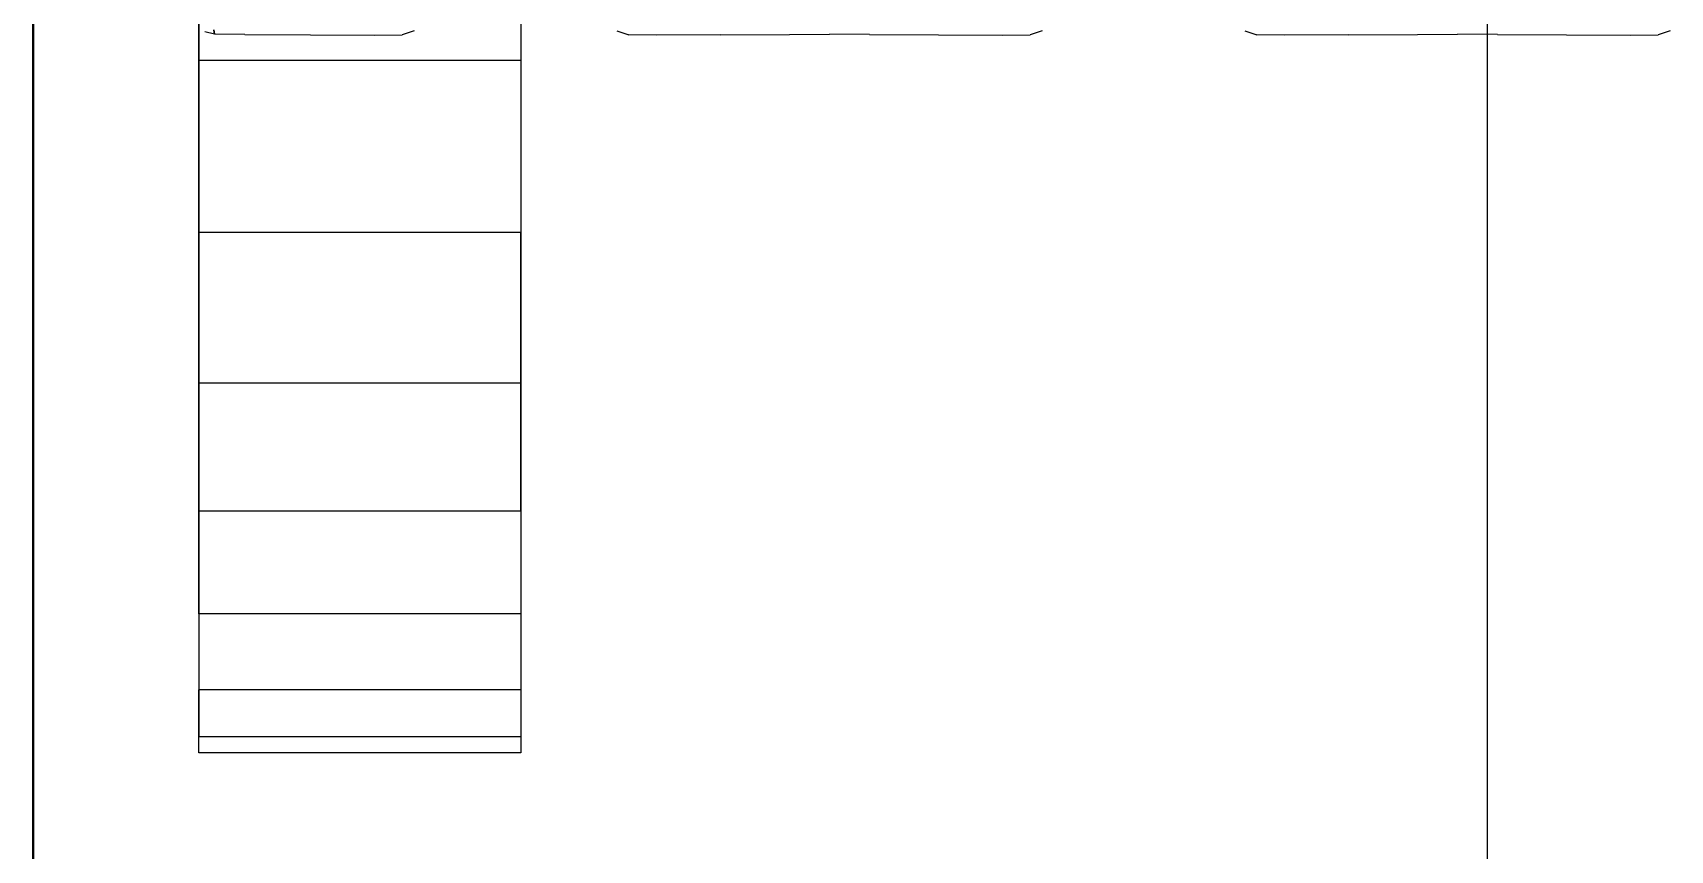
# Model space of a CAD drawing. Extents: x 11992 to 29481, y -6727 to 6811.
# Drawn here: x 12599.61 to 12625.03, y 1247.09 to 1259.78 of the extents above; entities that cross this region are included whole.
import ezdxf

# ---------------------------------------------------------------- set-up
doc = ezdxf.new("R2010")
doc.units = 0
doc.header["$MEASUREMENT"] = 0
doc.layers.get('0').update_dxf_attribs({"color": 8, "linetype": 'CONTINUOUS'})
doc.layers.add('WALL', color=8, linetype='CONTINUOUS')

msp = doc.modelspace()

# ---------------------------------------------------------------- linework, layer by layer
for p, q in [((12599.619, 530.595, 559.574), (12599.628, 2180.596, 559.574)), ((12599.628, 2180.596, 429.574), (12599.619, 530.595, 429.574)), ((12599.628, 2180.596, 429.574), (12599.619, 530.595, 429.574)), ((12599.628, 2180.596, -40.427), (12599.619, 530.595, -40.426)), ((12622.188, 1830.601, -1920.433), (12622.188, 930.6, -1920.433)), ((12622.188, 1830.601, -2370.433), (12622.188, 930.6, -2370.433)), ((12602.188, 1274.938, -1748.607), (12602.188, 1259.355, -1764.351)), ((12602.188, 1274.938, -1732.258), (12602.188, 1248.851, -1744.444)), ((12602.188, 1272.426, -1734.77), (12602.188, 1256.682, -1719.187)), ((12607.188, 1272.426, -1746.095), (12607.188, 1248.851, -1736.421)), ((12607.188, 1272.426, -1746.095), (12607.188, 1259.355, -1764.351)), ((12607.188, 1271.808, -1735.777), (12607.188, 1252.353, -1725.397)), ((12607.188, 1271.808, -1735.777), (12607.188, 1252.353, -1725.397)), ((12602.188, 1270.959, -1737.97), (12602.188, 1252.353, -1725.397)), ((12602.188, 1270.959, -1742.896), (12602.188, 1250.757, -1751.991)), ((12602.188, 1270.735, -1739.156), (12602.188, 1248.851, -1736.421)), ((12602.188, 1270.735, -1741.709), (12602.188, 1249.58, -1748.307)), ((12602.188, 1250.757, -1751.991), (12602.188, 1270.655, -1740.433)), ((12607.188, 1270.735, -1741.709), (12607.188, 1248.601, -1740.433)), ((12602.43, 1259.761, -1740.433), (12602.28, 1259.798, -1740.433)), ((12602.422, 1259.828, -1741.071), (12602.43, 1259.761, -1740.433)), ((12602.43, 1259.761, -1740.433), (12602.422, 1259.828, -1739.795)), ((12602.902, 1259.759, -1740.433), (12602.43, 1259.761, -1740.433)), ((12602.902, 1259.759, -1740.433), (12603.92, 1259.751, -1740.433)), ((12603.92, 1259.751, -1740.433), (12604.921, 1259.746, -1740.433)), ((12604.921, 1259.746, -1740.433), (12605.345, 1259.75, -1740.433)), ((12605.532, 1259.816, -1740.433), (12605.345, 1259.75, -1740.433)), ((12608.678, 1259.816, -1740.433), (12608.864, 1259.75, -1740.433)), ((12609.289, 1259.746, -1740.433), (12608.864, 1259.75, -1740.433)), ((12610.29, 1259.751, -1740.433), (12609.289, 1259.746, -1740.433)), ((12610.29, 1259.751, -1740.433), (12611.357, 1259.759, -1740.433)), ((12611.357, 1259.759, -1740.433), (12611.98, 1259.761, -1740.433)), ((12612.602, 1259.759, -1740.433), (12611.98, 1259.761, -1740.433)), ((12612.602, 1259.759, -1740.433), (12613.67, 1259.751, -1740.433)), ((12613.67, 1259.751, -1740.433), (12614.671, 1259.746, -1740.433)), ((12614.671, 1259.746, -1740.433), (12615.095, 1259.75, -1740.433)), ((12615.282, 1259.816, -1740.433), (12615.095, 1259.75, -1740.433)), ((12618.428, 1259.816, -1740.433), (12618.614, 1259.75, -1740.433)), ((12619.039, 1259.746, -1740.433), (12618.614, 1259.75, -1740.433)), ((12620.04, 1259.751, -1740.433), (12619.039, 1259.746, -1740.433)), ((12620.04, 1259.751, -1740.433), (12621.107, 1259.759, -1740.433)), ((12621.107, 1259.759, -1740.433), (12621.73, 1259.761, -1740.433)), ((12622.352, 1259.759, -1740.433), (12621.73, 1259.761, -1740.433)), ((12622.352, 1259.759, -1740.433), (12623.419, 1259.751, -1740.433)), ((12623.419, 1259.751, -1740.433), (12624.421, 1259.746, -1740.433)), ((12624.421, 1259.746, -1740.433), (12624.845, 1259.75, -1740.433)), ((12625.032, 1259.816, -1740.433), (12624.845, 1259.75, -1740.433)), ((12607.188, 1259.355, -1716.515), (12602.188, 1259.355, -1716.515)), ((12607.188, 1259.355, -1764.351), (12602.188, 1259.355, -1764.351)), ((12607.188, 1256.682, -1761.678), (12602.188, 1256.682, -1761.678)), ((12607.188, 1256.682, -1719.187), (12602.188, 1256.682, -1719.187)), ((12607.188, 1252.353, -1725.397), (12607.188, 1256.682, -1719.187)), ((12607.188, 1254.339, -1758.707), (12602.188, 1254.339, -1758.707)), ((12607.188, 1254.339, -1722.158), (12602.188, 1254.339, -1722.158)), ((12607.188, 1254.339, -1758.707), (12607.188, 1250.757, -1751.991)), ((12607.188, 1252.353, -1755.468), (12602.188, 1252.353, -1755.468)), ((12607.188, 1252.353, -1725.397), (12602.188, 1252.353, -1725.397)), ((12607.188, 1250.757, -1728.874), (12602.188, 1250.757, -1728.874)), ((12607.188, 1250.757, -1751.991), (12602.188, 1250.757, -1751.991)), ((12607.188, 1249.58, -1748.307), (12602.188, 1249.58, -1748.307)), ((12607.188, 1249.58, -1732.559), (12602.188, 1249.58, -1732.559)), ((12602.188, 1248.601, -1740.433), (12602.188, 1249.58, -1732.559)), ((12607.188, 1248.851, -1736.421), (12602.188, 1248.851, -1736.421)), ((12607.188, 1248.851, -1744.444), (12602.188, 1248.851, -1744.444)), ((12607.188, 1248.601, -1740.433), (12602.188, 1248.601, -1740.433))]:
    msp.add_line(p, q)
at = {"layer": 'WALL'}
msp.add_line((12599.609, 530.547), (12599.609, 3030.547), dxfattribs=at)

doc.saveas('drawing.dxf')
